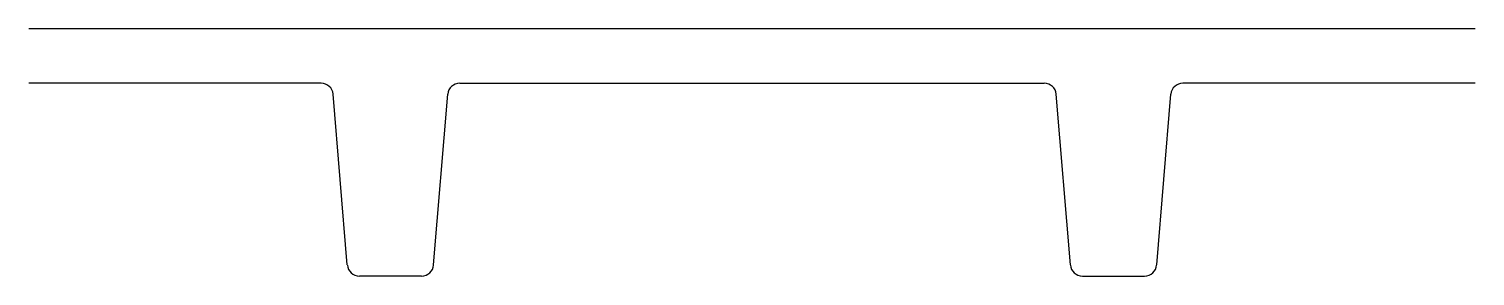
# Model space of a CAD drawing. Extents: x -60 to 60, y -20 to 0.
import ezdxf

# ---------------------------------------------------------------- set-up
doc = ezdxf.new("R2010")
doc.units = 0
doc.header["$LTSCALE"] = 16
doc.header["$MEASUREMENT"] = 0
doc.layers.get('0').update_dxf_attribs({"linetype": 'CONTINUOUS'})

msp = doc.modelspace()

# ---------------------------------------------------------------- linework, layer by layer
for p, q in [((60, 0), (-60, 0)), ((-35.75, -4.5), (-60, -4.5)), ((-24.25, -4.5), (24.25, -4.5)), ((60, -4.5), (35.75, -4.5)), ((-33.58, -19.58), (-34.76, -5.42)), ((-26.42, -19.58), (-25.24, -5.42)), ((26.42, -19.58), (25.24, -5.42)), ((33.58, -19.58), (34.76, -5.42)), ((-27.42, -20.5), (-32.58, -20.5)), ((27.42, -20.5), (32.58, -20.5))]:
    msp.add_line(p, q)
for centre, start, end in [((-35.75, -5.5), 4.7636, 90), ((-24.25, -5.5), 90, 175.2364), ((24.25, -5.5), 4.7636, 90), ((35.75, -5.5), 90, 175.2364), ((-32.58, -19.5), 184.7636, 270), ((-27.42, -19.5), 270, 355.2364), ((27.42, -19.5), 184.7636, 270), ((32.58, -19.5), 270, 355.2364)]:
    msp.add_arc(centre, 1, start, end)

doc.saveas('drawing.dxf')
